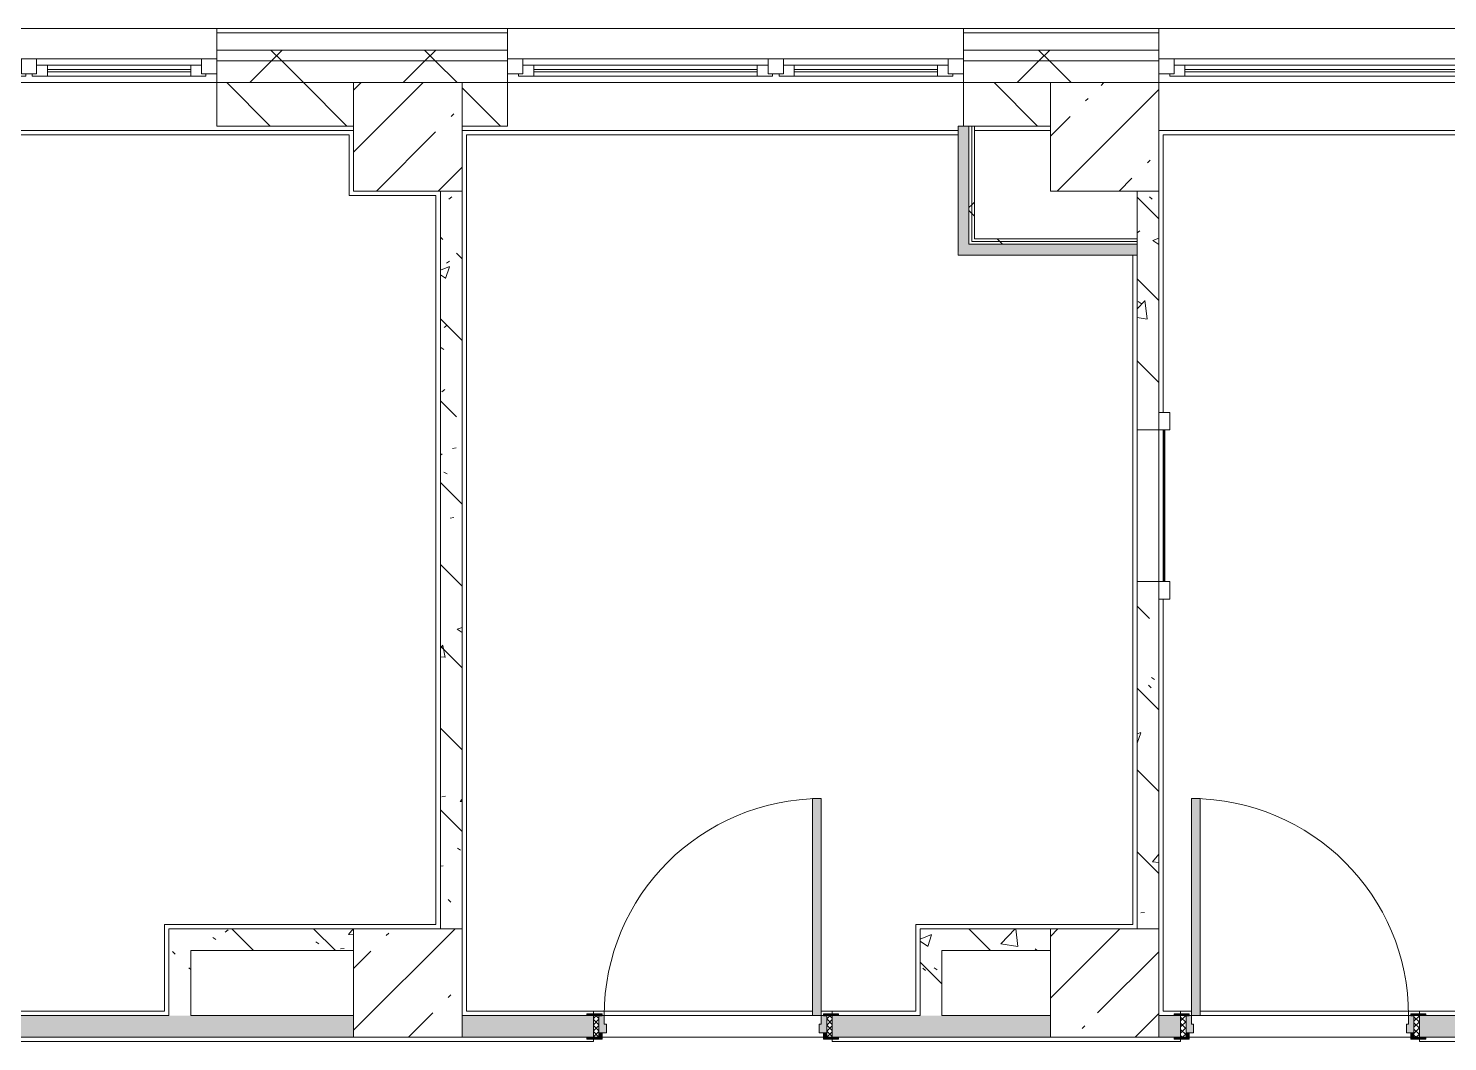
# Model space of a CAD drawing. Header units: millimetres. Extents: x 81610 to 276841, y -8553 to 29000.
# Drawn here: x 221873 to 228411, y 22680 to 27350 of the extents above; entities that cross this region are included whole.
import ezdxf

# ---------------------------------------------------------------- set-up
doc = ezdxf.new("R2010")
doc.units = ezdxf.units.MM
for name, color, linetype, lineweight, true_color in [('A-DOOR-3', 7, 'Continuous', 5, 0xe2e2e2), ('A-DOOR-4', 7, 'Continuous', 5, 0xaaaaaa), ('A-DOOR-FRAM-2', 7, 'Continuous', 5, 0xe2e2e2), ('A-DOOR-FRAM-3', 7, 'Continuous', 5, 0xaaaaaa), ('A-FLOR-2', 7, 'Continuous', 5, 0xaaaaaa), ('I-WALL-3', 7, 'Continuous', 9, 0xe7e7e7), ('I-WALL-6', 7, 'Continuous', 5, 0x787878)]:
    doc.layers.add(name, color=color, linetype=linetype, lineweight=lineweight, true_color=true_color)
for name, color, linetype, lineweight in [('A-GLAZ-3', 7, 'Continuous', 5), ('A-WALL', 7, 'Continuous', 9), ('A-WALL-5', 7, 'Continuous', 5), ('I-WALL-4', 7, 'Continuous', 5), ('S-COLS-3', 7, 'Continuous', 5)]:
    doc.layers.add(name, color=color, linetype=linetype, lineweight=lineweight)
pattern_1 = [(45, (149830.96, 0), (-285.1231, 285.1231), []), (45, (150116.1, 0), (-285.1231, 285.1231), [504.031, -100.806, 16.764, -84.042])]
pattern_2 = [(135, (149830.96, 0), (-377.1708, -377.1708), [533.4, -88.9, 17.78, -88.9]), (135, (149830.96, 376.94), (-377.1708, -377.1708), []), (50, (149830.96, 0), (637.6445, -55.7866), [66.675, -733.425]), (355, (149830.96, 0), (-123.3494, 668.699), [53.34, -586.74]), (100.451, (149884.1, -4.65), (514.299, 612.908), [56.665, -623.315]), (46.184, (149830.96, 177.8), (948.7764, -147.15), [100.012, -1100.137]), (96.636, (149910, 165.5), (830.909, 865.997), [84.998, -934.973]), (351.184, (149831, 177.8), (830.918, 865.988), [80.01, -880.11]), (21, (149919.86, 133.35), (530.6506, -357.9283), [66.675, -733.425]), (326, (149919.86, 133.35), (216.308, 644.6585), [53.34, -586.74]), (71.451, (149964.1, 103.5), (746.9596, 286.7243), [56.665, -623.315]), (37.5, (149830.96, 0), (10.81053, 295.9426), [16.764, -562.864, 16.764, -578.866, -588.962]), (37.5, (149830.96, 0), (10.81053, 295.9426), [-1175.258, 16.764, -572.198]), (7.5, (149830.96, 0), (233.8692, 350.6318), [16.764, -322.834, 16.764, -549.529, -224.472]), (7.5, (149830.96, 0), (233.8692, 350.6318), [-905.891, 16.764, -207.708]), (327.5, (149632.7, 0), (474.5678, -20.0513), [16.764, -205.486, 16.764, -676.656, -920.115]), (327.5, (149632.7, 0), (474.5678, -20.0513), [-915.67, 16.764, -903.351]), (317.5, (149543.8, 0), (518.4522, 88.9934), [16.764, -272.161, 16.764, -443.738, -653.415]), (317.5, (149543.8, 0), (518.4522, 88.9934), [-749.427, 16.764, -636.651])]
pattern_3 = [(135, (1751.41, 114.685), (-14.14214, -14.14214), []), (225, (1751.41, 114.685), (14.14214, -14.14214), [])]
pattern_4 = [(45, (-371.384, 114.685), (-14.1421, 14.1421), []), (135, (-371.384, 114.685), (-14.1421, -14.1421), [])]
pattern_5 = [(45, (149830.96, 0), (-353.5534, 353.5534), []), (135, (149830.96, 0), (-353.5534, -353.5534), [])]
pattern_6 = [(45, (149830.96, 0), (-530.33, 530.33), []), (135, (149830.96, 0), (-530.33, -530.33), [])]

# ---------------------------------------------------------------- blocks, each defined once
blk = doc.blocks.new('110_Дверь_СКБ_1Ст_Внутренняя1 - Д-11п 1100x2100h_кладовые _все__ коридор _между помещениями блока столовой__ моечные _все_ 2-32102277-1_11_3_птичка')
at = {"layer": 'A-DOOR-3'}
h = blk.add_hatch(color=256, dxfattribs=at)
h.paths.add_polyline_path([(-477.5, -30), (-477.5, 10), (-487.5, 10), (-487.5, 50), (-512.5, 50), (-512.5, -30), (-487.5, -30)])
h.paths.add_polyline_path([(537.5, -30), (537.5, 50), (512.5, 50), (512.5, 10), (502.5, 10), (502.5, -30), (512.5, -30)])
at = {"layer": 'A-DOOR-4'}
h = blk.add_hatch(dxfattribs=at)
h.set_pattern_fill('FP_79', color=256, style=0, pattern_type=2)
h.set_pattern_definition(pattern_3)
h.paths.add_polyline_path([(537.5, -50), (562.5, -50), (562.5, 50), (537.5, 50)])
at = {"layer": 'A-DOOR-FRAM-2'}
for points in [[(-447.5, 50), (-447.5, 1050), (-487.5, 1050), (-487.5, 50)], [(-567.5, 50), (-497.5, 50), (-497.5, 58), (-567.5, 58)], [(562.5, 50), (592.5, 50), (592.5, 58), (522.5, 58), (522.5, 50), (542.6, 50)], [(-567.5, -58), (-497.5, -58), (-497.5, -50), (-567.5, -50)], [(-497.5, -50), (-497.5, -30), (-512.5, -30), (-512.5, -50)], [(537.5, -50), (537.5, -30), (522.5, -30), (522.5, -50)], [(560.5, -58), (592.5, -58), (592.5, -50), (522.5, -51.4), (522.5, -58)]]:
    blk.add_hatch(color=256, dxfattribs=at).paths.add_polyline_path(points)
at = {"layer": 'A-DOOR-FRAM-3'}
h = blk.add_hatch(dxfattribs=at)
h.set_pattern_fill('FP_80', color=256, style=0, pattern_type=2)
h.set_pattern_definition(pattern_4)
h.paths.add_polyline_path([(-537.5, -50), (-512.5, -50), (-512.5, 50), (-537.5, 50)])
at = {"layer": 'A-DOOR-4'}
for p, q in [((-487.5, 1050), (-487.5, 50)), ((-447.5, 1050), (-487.5, 1050)), ((-447.5, 50), (-447.5, 1050)), ((-487.5, 50), (-447.5, 50))]:
    blk.add_line(p, q, dxfattribs=at)
blk.add_arc((-487.5, 50), 1000, 360, 90, dxfattribs=at)
at = {"layer": 'A-DOOR-FRAM-3'}
for p, q in [((-497.5, 58), (-567.5, 58)), ((-567.5, 58), (-567.5, 50)), ((-567.5, 50), (-497.5, 50)), ((-512.5, 50), (-537.5, 50)), ((-537.5, 50), (-537.5, -50)), ((-487.5, 50), (-512.5, 50)), ((-512.5, 50), (-512.5, -30)), ((-512.5, -50), (-512.5, 50)), ((-497.5, 50), (-512.5, 50)), ((-512.5, 50), (-512.5, 49)), ((-512.5, 49), (-497.5, 49)), ((-497.5, 50), (-497.5, 58)), ((-497.5, 49), (-497.5, 50)), ((-487.5, 10), (-487.5, 50)), ((-477.5, 10), (-487.5, 10)), ((-477.5, -30), (-477.5, 10)), ((512.5, 10), (502.5, 10)), ((502.5, 10), (502.5, -30)), ((512.5, 50), (512.5, 10)), ((537.5, 50), (512.5, 50)), ((592.5, 58), (522.5, 58)), ((522.5, 58), (522.5, 50)), ((537.5, 50), (522.5, 50)), ((522.5, 50), (522.5, 49)), ((522.5, 50), (592.5, 50)), ((522.5, 49), (537.5, 49)), ((537.5, -30), (537.5, 50)), ((562.5, 50), (537.5, 50)), ((537.5, 50), (537.5, -50)), ((537.5, 49), (537.5, 50)), ((562.5, -50), (562.5, 50)), ((592.5, 50), (592.5, 58)), ((-497.5, -50), (-567.5, -50)), ((-567.5, -50), (-567.5, -58)), ((-567.5, -58), (-497.5, -58)), ((-537.5, -50), (-512.5, -50)), ((-512.5, -30), (-477.5, -30)), ((-497.5, -30), (-512.5, -30)), ((-512.5, -30), (-512.5, -50)), ((-512.5, -50), (-497.5, -50)), ((-497.5, -50), (-497.5, -30)), ((-497.5, -58), (-497.5, -50)), ((502.5, -30), (537.5, -30)), ((537.5, -30), (522.5, -30)), ((522.5, -30), (522.5, -50)), ((522.5, -50), (537.5, -50)), ((592.5, -50), (522.5, -50)), ((522.5, -50), (522.5, -58)), ((522.5, -58), (592.5, -58)), ((537.5, -50), (537.5, -30)), ((537.5, -50), (562.5, -50)), ((592.5, -58), (592.5, -50))]:
    blk.add_line(p, q, dxfattribs=at)
blk = doc.blocks.new('110_Дверь_СКБ_1Ст_Внутренняя1 - Д-11 1100x2100h_кладовые _все__ коридор _между помещениями блока столовой__ моечные _все_-32089444-1_11_3_птичка')
at = {"layer": 'A-DOOR-3'}
h = blk.add_hatch(color=256, dxfattribs=at)
h.paths.add_polyline_path([(502.5, -30), (537.5, -30), (537.5, 50), (512.5, 50), (512.5, 10), (502.5, 10), (502.5, -6)])
h.paths.add_polyline_path([(-477.5, -30), (-477.5, 10), (-487.5, 10), (-487.5, 50), (-512.5, 50), (-512.5, -30), (-487.5, -30)])
at = {"layer": 'A-DOOR-4'}
h = blk.add_hatch(dxfattribs=at)
h.set_pattern_fill('FP_79', color=256, style=0, pattern_type=2)
h.set_pattern_definition(pattern_3)
h.paths.add_polyline_path([(562.5, -50), (562.5, 50), (537.5, 50), (537.5, -50)])
at = {"layer": 'A-DOOR-FRAM-2'}
for points in [[(512.5, 50), (512.5, 1050), (472.5, 1050), (472.5, 50)], [(-512.5, 50), (-497.5, 50), (-497.5, 58), (-567.5, 58), (-567.5, 50), (-537.5, 50)], [(592.5, 50), (592.5, 58), (522.5, 58), (522.5, 50), (562.5, 50)], [(-567.5, -58), (-497.5, -58), (-497.5, -50), (-567.5, -50)], [(-497.5, -50), (-497.5, -30), (-512.5, -30), (-512.5, -50)], [(522.5, -50), (537.5, -50), (537.5, -30), (522.5, -30)], [(592.5, -58), (592.5, -50), (522.5, -50), (522.5, -58), (562.5, -58)]]:
    blk.add_hatch(color=256, dxfattribs=at).paths.add_polyline_path(points)
at = {"layer": 'A-DOOR-FRAM-3'}
h = blk.add_hatch(dxfattribs=at)
h.set_pattern_fill('FP_80', color=256, style=0, pattern_type=2)
h.set_pattern_definition(pattern_4)
h.paths.add_polyline_path([(-537.5, -50), (-512.5, -50), (-512.5, 50), (-537.5, 50)])
at = {"layer": 'A-DOOR-4'}
for p, q in [((512.5, 1050), (472.5, 1050)), ((472.5, 1050), (472.5, 50)), ((512.5, 50), (512.5, 1050)), ((472.5, 50), (512.5, 50))]:
    blk.add_line(p, q, dxfattribs=at)
blk.add_arc((512.5, 50), 1000, 90, 180, dxfattribs=at)
at = {"layer": 'A-DOOR-FRAM-3'}
for p, q in [((-497.5, 58), (-567.5, 58)), ((-567.5, 58), (-567.5, 50)), ((-567.5, 50), (-497.5, 50)), ((-512.5, 50), (-537.5, 50)), ((-537.5, 50), (-537.5, -50)), ((-487.5, 50), (-512.5, 50)), ((-512.5, 50), (-512.5, -30)), ((-512.5, -50), (-512.5, 50)), ((-497.5, 50), (-512.5, 50)), ((-512.5, 50), (-512.5, 49)), ((-512.5, 49), (-497.5, 49)), ((-497.5, 50), (-497.5, 58)), ((-497.5, 49), (-497.5, 50)), ((-487.5, 10), (-487.5, 50)), ((-477.5, 10), (-487.5, 10)), ((-477.5, -30), (-477.5, 10)), ((512.5, 10), (502.5, 10)), ((502.5, 10), (502.5, -30)), ((512.5, 50), (512.5, 10)), ((537.5, 50), (512.5, 50)), ((592.5, 58), (522.5, 58)), ((522.5, 58), (522.5, 50)), ((537.5, 50), (522.5, 50)), ((522.5, 50), (522.5, 49)), ((522.5, 50), (592.5, 50)), ((522.5, 49), (537.5, 49)), ((537.5, -30), (537.5, 50)), ((562.5, 50), (537.5, 50)), ((537.5, 50), (537.5, -50)), ((537.5, 49), (537.5, 50)), ((562.5, -50), (562.5, 50)), ((592.5, 50), (592.5, 58)), ((-497.5, -50), (-567.5, -50)), ((-567.5, -50), (-567.5, -58)), ((-567.5, -58), (-497.5, -58)), ((-537.5, -50), (-512.5, -50)), ((-512.5, -30), (-477.5, -30)), ((-497.5, -30), (-512.5, -30)), ((-512.5, -30), (-512.5, -50)), ((-512.5, -50), (-497.5, -50)), ((-497.5, -50), (-497.5, -30)), ((-497.5, -58), (-497.5, -50)), ((502.5, -30), (537.5, -30)), ((537.5, -30), (522.5, -30)), ((522.5, -30), (522.5, -50)), ((522.5, -50), (537.5, -50)), ((592.5, -50), (522.5, -50)), ((522.5, -50), (522.5, -58)), ((522.5, -58), (592.5, -58)), ((537.5, -50), (537.5, -30)), ((537.5, -50), (562.5, -50)), ((592.5, -58), (592.5, -50))]:
    blk.add_line(p, q, dxfattribs=at)
blk = doc.blocks.new('BSC_Колонна _Прямоугольная - 500х500-V56-1_11_3_птичка')
at = {"layer": 'S-COLS-3'}
h = blk.add_hatch(dxfattribs=at)
h.set_pattern_fill('FP_98', color=256, style=0, pattern_type=2)
h.set_pattern_definition([(45, (-77000, -22950), (-285.1231, 285.1231), []), (45, (-76714.88, -22950), (-285.1231, 285.1231), [504.031, -100.806, 16.764, -84.042])])
h.paths.add_polyline_path([(250, -250), (250, 250), (-250, 250), (-250, -250), (130, -250)])
for p, q in [((250, 250), (-250, 250)), ((-250, 250), (-250, -250)), ((250, -250), (250, 250)), ((-250, -250), (250, -250))]:
    blk.add_line(p, q, dxfattribs=at)
blk = doc.blocks.new('BSC_Колонна _Прямоугольная - 500х500-V57-1_11_3_птичка')
at = {"layer": 'S-COLS-3'}
h = blk.add_hatch(dxfattribs=at)
h.set_pattern_fill('FP_101', color=256, style=0, pattern_type=2)
h.set_pattern_definition([(45, (-73790, -22950), (-285.1231, 285.1231), []), (45, (-73504.88, -22950), (-285.1231, 285.1231), [504.031, -100.806, 16.764, -84.042])])
h.paths.add_polyline_path([(130, -250), (250, -250), (250, 250), (-250, 250), (-250, -250)])
for p, q in [((250, 250), (-250, 250)), ((-250, 250), (-250, -250)), ((250, -250), (250, 250)), ((-250, -250), (250, -250))]:
    blk.add_line(p, q, dxfattribs=at)
blk = doc.blocks.new('120_Окно_СКБ_2Ст - 120_Окно_СКБ_2Ст 2100х2400 _мал створка справа_-19092174-1_11_3_птичка')
at = {"layer": 'A-GLAZ-3'}
for p, q in [((-1050, -75), (-1050, -5)), ((-1050, -5), (-980, -5)), ((1050, -5), (-1050, -5)), ((-980, -5), (-980, -75)), ((150, -35), (-980, -35)), ((-980, -35), (-980, -75)), ((-930, -85), (-930, -35)), ((-930, -55), (100, -55)), ((100, -65), (-930, -65)), ((100, -85), (100, -35)), ((150, -75), (150, -5)), ((150, -5), (220, -5)), ((150, -75), (150, -35)), ((220, -5), (220, -75)), ((980, -35), (220, -35)), ((220, -35), (220, -75)), ((270, -85), (270, -35)), ((270, -55), (930, -55)), ((930, -65), (270, -65)), ((930, -85), (930, -35)), ((980, -75), (980, -5)), ((980, -5), (1050, -5)), ((980, -75), (980, -35)), ((1050, -5), (1050, -75)), ((-980, -75), (-1050, -75)), ((-1050, -75), (-1000, -75)), ((-980, -75), (-1000, -75)), ((-1000, -75), (-1000, -85)), ((-1000, -85), (170, -85)), ((170, -85), (-1000, -85)), ((220, -75), (150, -75)), ((170, -75), (150, -75)), ((170, -75), (200, -75)), ((170, -85), (170, -75)), ((220, -75), (200, -75)), ((200, -75), (200, -85)), ((200, -85), (1000, -85)), ((1000, -85), (200, -85)), ((1050, -75), (980, -75)), ((1000, -75), (980, -75)), ((1000, -75), (1050, -75)), ((1000, -85), (1000, -75))]:
    blk.add_line(p, q, dxfattribs=at)
blk = doc.blocks.new('120_Окно_СКБ_2Ст - 120_Окно_СКБ_2Ст 3100х2500 _мал_створка слева_ 2-19089248-1_11_3_птичка')
at = {"layer": 'A-GLAZ-3'}
for p, q in [((-1550, -75), (-1550, -5)), ((-1550, -5), (-1480, -5)), ((1550, -5), (-1550, -5)), ((-1480, -5), (-1480, -75)), ((650, -35), (-1480, -35)), ((-1480, -35), (-1480, -75)), ((-1430, -85), (-1430, -35)), ((-1430, -55), (600, -55)), ((600, -65), (-1430, -65)), ((600, -85), (600, -35)), ((650, -75), (650, -5)), ((650, -5), (720, -5)), ((650, -75), (650, -35)), ((720, -5), (720, -75)), ((1480, -35), (720, -35)), ((720, -35), (720, -75)), ((770, -85), (770, -35)), ((770, -55), (1430, -55)), ((1430, -65), (770, -65)), ((1430, -85), (1430, -35)), ((1480, -75), (1480, -5)), ((1480, -5), (1550, -5)), ((1480, -75), (1480, -35)), ((1550, -5), (1550, -75)), ((-1480, -75), (-1550, -75)), ((-1550, -75), (-1500, -75)), ((-1480, -75), (-1500, -75)), ((-1500, -75), (-1500, -85)), ((-1500, -85), (670, -85)), ((670, -85), (-1500, -85)), ((720, -75), (650, -75)), ((670, -75), (650, -75)), ((670, -75), (700, -75)), ((670, -85), (670, -75)), ((720, -75), (700, -75)), ((700, -75), (700, -85)), ((700, -85), (1500, -85)), ((1500, -85), (700, -85)), ((1550, -75), (1480, -75)), ((1500, -75), (1480, -75)), ((1500, -75), (1550, -75)), ((1500, -85), (1500, -75))]:
    blk.add_line(p, q, dxfattribs=at)
blk = doc.blocks.new('Штора противопожарная_Рен - ШТ_700х700-V139-1_11_3_птичка')
at = {"layer": 'A-DOOR-4'}
for p, q in [((-430, 100), (-350, 100)), ((-430, 50), (-430, 100)), ((-350, 100), (-350, 50)), ((-350, 77.5), (350, 77.5)), ((-350, 72.5), (-350, 77.5)), ((350, 72.5), (-350, 72.5)), ((350, 100), (430, 100)), ((350, 50), (350, 100)), ((350, 77.5), (350, 72.5)), ((430, 100), (430, 50)), ((-350, 50), (-430, 50)), ((430, 50), (350, 50))]:
    blk.add_line(p, q, dxfattribs=at)

msp = doc.modelspace()

# ---------------------------------------------------------------- hatches: boundary and pattern name
at = {"layer": 'A-WALL-5'}
h = msp.add_hatch(dxfattribs=at)
h.set_pattern_fill('FP_65', color=256, style=0, pattern_type=2)
h.set_pattern_definition(pattern_5)
h.paths.add_polyline_path([(233256.1, 27200), (234801, 27200), (234801, 27250), (230181, 27250), (230181, 27200), (233056.1, 27200)])
h.paths.add_polyline_path([(220641, 27200), (220641, 27250), (218041, 27250), (218041, 27200), (220141, 27200)])
h.paths.add_polyline_path([(216591, 27200), (216941, 27200), (216941, 27250), (215991, 27250), (215991, 27200)])
h.paths.add_polyline_path([(222741, 27200), (224081, 27200), (224081, 27250), (222741, 27250), (222741, 27210)])
h.paths.add_polyline_path([(227081, 27200), (227081, 27250), (226181, 27250), (226181, 27200), (226581, 27200)])
h.paths.add_polyline_path([(207536, 27200), (207536, 27250), (206691, 27250), (206691, 27200)])
h.paths.add_polyline_path([(210123.1, 27200), (210891, 27200), (210891, 27250), (209836, 27250), (209836, 27200)])
h.paths.add_polyline_path([(198591, 27200), (198591, 27250), (197491, 27250), (197491, 27200), (197991, 27200)])
h.paths.add_polyline_path([(204591, 27200), (204591, 27250), (203691, 27250), (203691, 27200), (204546.2, 27200)])
h.paths.add_polyline_path([(201591, 27200), (201591, 27250), (200691, 27250), (200691, 27200)])
h.paths.add_polyline_path([(194391, 27200), (194391, 27250), (191991, 27250), (191991, 27200), (193392.5, 27200)])
h = msp.add_hatch(dxfattribs=at)
h.set_pattern_fill('FP_65', color=256, style=0, pattern_type=2)
h.set_pattern_definition(pattern_5)
h.paths.add_polyline_path([(192591, 27100), (194391, 27100), (194391, 27200), (191991, 27200), (191991, 27100)])
h.paths.add_polyline_path([(210591, 27100), (210891, 27100), (210891, 27200), (209836, 27200), (209836, 27100), (210123.1, 27100)])
h.paths.add_polyline_path([(233931, 27100), (234801, 27100), (234796.4, 27200), (230181, 27198.1), (230181, 27100), (233256.1, 27100)])
h.paths.add_polyline_path([(201231, 27100), (201591, 27100), (201591, 27200), (200691, 27200), (200691, 27100)])
h.paths.add_polyline_path([(203691, 27100), (204591, 27100), (204591, 27200), (203691, 27200), (203691, 27140)])
h.paths.add_polyline_path([(197691, 27100), (198591, 27100), (198591, 27200), (197491, 27200), (197491, 27100)])
h.paths.add_polyline_path([(216909, 27100), (216909, 27102), (216909, 27110), (216941, 27110), (216941, 27200), (215991, 27200), (215991, 27100), (216891, 27100)])
h.paths.add_polyline_path([(207536, 27100), (207536, 27200), (206691, 27200), (206691, 27100), (207181, 27100)])
h.paths.add_polyline_path([(226581, 27100), (227081, 27100), (227081, 27200), (226181, 27200), (226181, 27100)])
h.paths.add_polyline_path([(218073, 27100), (220641, 27100), (220641, 27200), (218041, 27200), (218041, 27110), (218073, 27110), (218073, 27102), (218041, 27100)])
h.paths.add_polyline_path([(223371, 27100), (224081, 27100), (224081, 27200), (222741, 27200), (222741, 27100)])
h = msp.add_hatch(dxfattribs=at)
h.set_pattern_fill('FP_76', color=256, style=0, pattern_type=2)
h.set_pattern_definition([(135, (149830.96, 0), (-176.7767, -176.7767), [])])
h.paths.add_polyline_path([(207181, 26900), (207536, 26900), (207536, 27100), (206691, 27100), (206691, 26900)])
h.paths.add_polyline_path([(192591, 26900), (194391, 26900), (194391, 27100), (192591, 27100), (192591, 27061.4)])
h.paths.add_polyline_path([(200828.3, 26900), (201591, 26900), (201591, 27100), (200691, 27100), (200691, 26900)])
h.paths.add_polyline_path([(203691, 26900), (203991, 26900), (203991, 27100), (203691, 27100), (203691, 26969.4)])
h.paths.add_polyline_path([(230481, 26900), (230481, 27100), (230181, 27100), (230181, 26900)])
h.paths.add_polyline_path([(210591, 26900), (210891, 26900), (210891, 27100), (210591, 27100), (210591, 26953.9)])
h.paths.add_polyline_path([(226581, 26900), (226581, 27100), (226181, 27100), (226181, 26900), (226259.1, 26900)])
h.paths.add_polyline_path([(216891, 26900), (216891, 27100), (216591, 27100), (216591, 26900)])
h.paths.add_polyline_path([(209836, 26900), (209991, 26900), (209991, 27100), (209836, 27100), (209836, 26936.5)])
h.paths.add_polyline_path([(218037, 26900), (220141, 26900), (220141, 27100), (218037, 27100), (218037, 27091.3)])
h.paths.add_polyline_path([(224081, 26900), (224081, 27100), (223871, 27100), (223871, 26900)])
h.paths.add_polyline_path([(223371, 26900), (223371, 27100), (222741, 27100), (222741, 26900)])
h.paths.add_polyline_path([(197491, 26900), (197991, 26900), (197991, 27100), (197491, 27100), (197491, 27079.6)])
at = {"layer": 'I-WALL-3'}
for points in [[(226161, 26355), (226206, 26355), (226206, 26900), (226156, 26900), (226156, 26355)], [(226961, 26305), (226981, 26305), (226981, 26355), (226156, 26355), (226161, 26305), (226853.6, 26305)]]:
    msp.add_hatch(color=256, dxfattribs=at).paths.add_polyline_path(points)
at = {"layer": 'I-WALL-4'}
h = msp.add_hatch(dxfattribs=at)
h.set_pattern_fill('FP_181', color=256, style=0, pattern_type=2)
h.set_pattern_definition(pattern_6)
h.paths.add_polyline_path([(226218.5, 26367.5), (226218.5, 26900), (226206, 26900), (226206, 26367.5)])
h = msp.add_hatch(dxfattribs=at)
h.set_pattern_fill('FP_181', color=256, style=0, pattern_type=2)
h.set_pattern_definition(pattern_6)
h.paths.add_polyline_path([(226231, 26380), (226231, 26900), (226218.5, 26900), (226218.5, 26380)])
h = msp.add_hatch(dxfattribs=at)
h.set_pattern_fill('FP_181', color=256, style=0, pattern_type=2)
h.set_pattern_definition(pattern_6)
h.paths.add_polyline_path([(226961, 26355), (226981, 26355), (226981, 26367.5), (226206, 26367.5), (226206, 26355), (226853.6, 26355)])
h = msp.add_hatch(dxfattribs=at)
h.set_pattern_fill('FP_181', color=256, style=0, pattern_type=2)
h.set_pattern_definition(pattern_6)
h.paths.add_polyline_path([(226853.6, 26367.5), (226981, 26367.5), (226981, 26380), (226218.5, 26380), (226218.5, 26367.5), (226581, 26367.5)])
at = {"layer": 'I-WALL-6'}
h = msp.add_hatch(dxfattribs=at)
h.set_pattern_fill('FP_74', color=256, style=0, pattern_type=2)
h.set_pattern_definition(pattern_2)
h.paths.add_polyline_path([(223771, 23200), (223871, 23200), (223871, 26600), (223771, 26600), (223771, 23220)])
h = msp.add_hatch(dxfattribs=at)
h.set_pattern_fill('FP_74', color=256, style=0, pattern_type=2)
h.set_pattern_definition(pattern_2)
h.paths.add_polyline_path([(227081, 23200), (227081, 24800), (226981, 24800), (226981, 23200), (227061, 23200)])
h.paths.add_polyline_path([(227081, 25500), (227081, 26600), (226981, 26600), (226981, 25500)])
h = msp.add_hatch(dxfattribs=at)
h.set_pattern_fill('FP_74', color=256, style=0, pattern_type=2)
h.set_pattern_definition(pattern_2)
h.paths.add_polyline_path([(222621, 23100), (223371, 23100), (223371, 23200), (222521, 23200), (222521, 23100)])
h = msp.add_hatch(dxfattribs=at)
h.set_pattern_fill('FP_74', color=256, style=0, pattern_type=2)
h.set_pattern_definition(pattern_2)
h.paths.add_polyline_path([(226581, 23100), (226581, 23200), (225981, 23200), (225981, 23100), (226381, 23100)])
h = msp.add_hatch(dxfattribs=at)
h.set_pattern_fill('FP_74', color=256, style=0, pattern_type=2)
h.set_pattern_definition(pattern_2)
h.paths.add_polyline_path([(222521, 22800), (222621, 22800), (222621, 23100), (222521, 23100), (222521, 22820)])
h = msp.add_hatch(dxfattribs=at)
h.set_pattern_fill('FP_74', color=256, style=0, pattern_type=2)
h.set_pattern_definition(pattern_2)
h.paths.add_polyline_path([(225999.8, 22800), (226081, 22800), (226081, 23100), (225981, 23100), (225981, 22800)])
h = msp.add_hatch(dxfattribs=at)
h.set_pattern_fill('FP_74', color=256, style=0, pattern_type=2)
h.set_pattern_definition(pattern_2)
h.paths.add_polyline_path([(227081, 22700), (227181, 22700), (227181, 22800), (227081, 22800), (227081, 22709.1)])
h.paths.add_polyline_path([(225999.8, 22700), (226581, 22700), (226581, 22800), (225575.8, 22800), (225575.8, 22700), (225961, 22700)])
h.paths.add_polyline_path([(228530.8, 22700), (230481, 22700), (230481, 22800), (228281, 22800), (228281, 22700), (228311, 22700)])
h.paths.add_polyline_path([(232031, 22700), (232261, 22700), (232261, 22800), (232061, 22798), (232061, 22790), (232031, 22790), (232031, 22710), (232061, 22710), (232061, 22702), (232031, 22702)])
h.paths.add_polyline_path([(231060.2, 22700), (231051, 22702), (231051, 22710), (231081, 22710), (231081, 22790), (231051, 22790), (231051, 22798), (230981, 22796.4), (230981, 22700), (231051, 22700)])
h.paths.add_polyline_path([(220071, 22700), (220141, 22704), (220141, 22800), (220041, 22800), (220041, 22700)])
h.paths.add_polyline_path([(218941, 22700), (218941, 22800), (218141, 22800), (218141, 22700), (218916, 22700)])
h.paths.add_polyline_path([(223871, 22700), (224475.8, 22700), (224475.8, 22800), (223871, 22800), (223871, 22730.9)])
h.paths.add_polyline_path([(222501, 22700), (223371, 22700), (223371, 22800), (220641, 22800), (220641, 22700), (221276.8, 22700)])
at = {"layer": 'S-COLS-3'}
h = msp.add_hatch(dxfattribs=at)
h.set_pattern_fill('FP_45', color=256, style=0, pattern_type=2)
h.set_pattern_definition(pattern_1)
h.paths.add_polyline_path([(223771, 26600), (223871, 26600), (223871, 27100), (223371, 27100), (223371, 26600), (223751, 26600)])
h = msp.add_hatch(dxfattribs=at)
h.set_pattern_fill('FP_45', color=256, style=0, pattern_type=2)
h.set_pattern_definition(pattern_1)
h.paths.add_polyline_path([(226581, 26600), (227081, 26600), (227081, 27100), (226581, 27100), (226581, 26860)])

# ---------------------------------------------------------------- linework, layer by layer
at = {"layer": 'A-FLOR-2'}
for p, q in [((223351, 26860), (220661, 26860)), ((223351, 26580), (223351, 26860)), ((226156, 26860), (223891, 26860)), ((223891, 26860), (223891, 22820)), ((230461, 26860), (227101, 26860)), ((227101, 26860), (227101, 25580)), ((223751, 26580), (223351, 26580)), ((223751, 23220), (223751, 26580)), ((226961, 23220), (226961, 26305)), ((227101, 25500), (227101, 24800)), ((227101, 24720), (227101, 22820)), ((222501, 23220), (223751, 23220)), ((222501, 22820), (222501, 23220)), ((225961, 22820), (225961, 23220)), ((225961, 23220), (226961, 23220)), ((221011, 22820), (222501, 22820)), ((223891, 22820), (225485.8, 22820)), ((224475.8, 22820), (224475.8, 22808)), ((225525.8, 22820), (225961, 22820)), ((225575.8, 22808), (225575.8, 22820)), ((227101, 22820), (227231, 22820)), ((227181, 22820), (227181, 22808)), ((227271, 22820), (230461, 22820)), ((228281, 22808), (228281, 22820)), ((224475.8, 22692), (224475.8, 22680)), ((225575.8, 22680), (225575.8, 22692)), ((227181, 22692), (227181, 22680)), ((228281, 22680), (228281, 22692)), ((224475.8, 22680), (220041, 22680)), ((227181, 22680), (225575.8, 22680)), ((231081, 22680), (228281, 22680))]:
    msp.add_line(p, q, dxfattribs=at)
at = {"layer": 'A-WALL'}
for p, q in [((224081, 27330), (222741, 27330)), ((227081, 27330), (226181, 27330)), ((224081, 27250), (222741, 27250)), ((224081, 27200), (222741, 27200)), ((227081, 27250), (226181, 27250)), ((227081, 27200), (226181, 27200)), ((223371, 27100), (222741, 27100)), ((222741, 27100), (223371, 27100)), ((224081, 27100), (223871, 27100)), ((223871, 27100), (224081, 27100)), ((226581, 27100), (226181, 27100)), ((226181, 27100), (226581, 27100)), ((226206, 26900), (226206, 26355)), ((226218.5, 26900), (226218.5, 26367.5)), ((226206, 26355), (226981, 26355)), ((226218.5, 26367.5), (226981, 26367.5))]:
    msp.add_line(p, q, dxfattribs=at)
at = {"layer": 'A-WALL-5'}
for p, q in [((227081, 27350), (218041, 27350)), ((222741, 27350), (222741, 27100)), ((224081, 27100), (224081, 27350)), ((226181, 27350), (226181, 27100)), ((227081, 27100), (227081, 27350)), ((234801, 27350), (227081, 27350)), ((222741, 27100), (220141, 27100)), ((222741, 27100), (222741, 26900)), ((223371, 26900), (223371, 27100)), ((223371, 27100), (223871, 27100)), ((223871, 27100), (223871, 26900)), ((224081, 26900), (224081, 27100)), ((226181, 27100), (224081, 27100)), ((226181, 27100), (226181, 26900)), ((226581, 26900), (226581, 27100)), ((230181, 27100), (226581, 27100)), ((222741, 26900), (223371, 26900)), ((223871, 26900), (224081, 26900)), ((226231, 26900), (226581, 26900))]:
    msp.add_line(p, q, dxfattribs=at)
at = {"layer": 'I-WALL-4'}
for p, q in [((220641, 27100), (222741, 27100)), ((224081, 27100), (226181, 27100)), ((227081, 27100), (230181, 27100)), ((223371, 26880), (220641, 26880)), ((226156, 26880), (223871, 26880)), ((226231, 26900), (226156, 26900)), ((226156, 26900), (226156, 26305)), ((226231, 26380), (226231, 26900)), ((226581, 26880), (226231, 26880)), ((230481, 26880), (227081, 26880)), ((223771, 26600), (223771, 23200)), ((223871, 26600), (223771, 26600)), ((223871, 23200), (223871, 26600)), ((226981, 26600), (226981, 23200)), ((227081, 26600), (226981, 26600)), ((227081, 25580), (227081, 26600)), ((226981, 26380), (226231, 26380)), ((226156, 26305), (226981, 26305)), ((226981, 25500), (227081, 25500)), ((227081, 25500), (227081, 24800)), ((227081, 24800), (226981, 24800)), ((227081, 23200), (227081, 24720)), ((223371, 23200), (222521, 23200)), ((222521, 23200), (222521, 22800)), ((226581, 23200), (225981, 23200)), ((225981, 23200), (225981, 22800)), ((222621, 23100), (223371, 23100)), ((222621, 22800), (222621, 23100)), ((226081, 23100), (226581, 23100)), ((226081, 22800), (226081, 23100)), ((222521, 22800), (220991, 22800)), ((223371, 22800), (222621, 22800)), ((224445.8, 22800), (223871, 22800)), ((224525.8, 22800), (225485.8, 22800)), ((225981, 22800), (225605.8, 22800)), ((226581, 22800), (226081, 22800)), ((227151, 22800), (227081, 22800)), ((227271, 22800), (228231, 22800)), ((230481, 22800), (228311, 22800)), ((220641, 22700), (223371, 22700)), ((223871, 22700), (224445.8, 22700)), ((225535.8, 22700), (224515.8, 22700)), ((225605.8, 22700), (226581, 22700)), ((227081, 22700), (227151, 22700)), ((228241, 22700), (227221, 22700)), ((228311, 22700), (230481, 22700))]:
    msp.add_line(p, q, dxfattribs=at)
at = {"layer": 'S-COLS-3'}
for p, q in [((223871, 27100), (223371, 27100)), ((223371, 27100), (223371, 26900)), ((223871, 26900), (223871, 27100)), ((227081, 27100), (226581, 27100)), ((226581, 27100), (226581, 26900)), ((227081, 26600), (227081, 27100)), ((223371, 26900), (223371, 26600)), ((223871, 26600), (223871, 26900)), ((226581, 26900), (226581, 26600)), ((223371, 26600), (223871, 26600)), ((226581, 26600), (227081, 26600))]:
    msp.add_line(p, q, dxfattribs=at)

# ---------------------------------------------------------------- block references
at = {"layer": 'A-DOOR-4', "rotation": 270}
msp.add_blockref('Штора противопожарная_Рен - ШТ_700х700-V139-1_11_3_птичка', (227031, 25150), dxfattribs=at)
at = {"layer": 'A-DOOR-4'}
for name, p in [('110_Дверь_СКБ_1Ст_Внутренняя1 - Д-11 1100x2100h_кладовые _все__ коридор _между помещениями блока столовой__ моечные _все_-32089444-1_11_3_птичка', (225013.3, 22750)), ('110_Дверь_СКБ_1Ст_Внутренняя1 - Д-11п 1100x2100h_кладовые _все__ коридор _между помещениями блока столовой__ моечные _все_ 2-32102277-1_11_3_птичка', (227718.5, 22750))]:
    msp.add_blockref(name, p, dxfattribs=at)
at = {"layer": 'A-GLAZ-3'}
for name, p in [('120_Окно_СКБ_2Ст - 120_Окно_СКБ_2Ст 2100х2400 _мал створка справа_-19092174-1_11_3_птичка', (221691, 27215)), ('120_Окно_СКБ_2Ст - 120_Окно_СКБ_2Ст 2100х2400 _мал створка справа_-19092174-1_11_3_птичка', (225131, 27215)), ('120_Окно_СКБ_2Ст - 120_Окно_СКБ_2Ст 3100х2500 _мал_створка слева_ 2-19089248-1_11_3_птичка', (228631, 27215))]:
    msp.add_blockref(name, p, dxfattribs=at)
at = {"layer": 'S-COLS-3'}
for name, p in [('BSC_Колонна _Прямоугольная - 500х500-V57-1_11_3_птичка', (223621, 22950)), ('BSC_Колонна _Прямоугольная - 500х500-V56-1_11_3_птичка', (226831, 22950))]:
    msp.add_blockref(name, p, dxfattribs=at)

doc.saveas('drawing.dxf')
